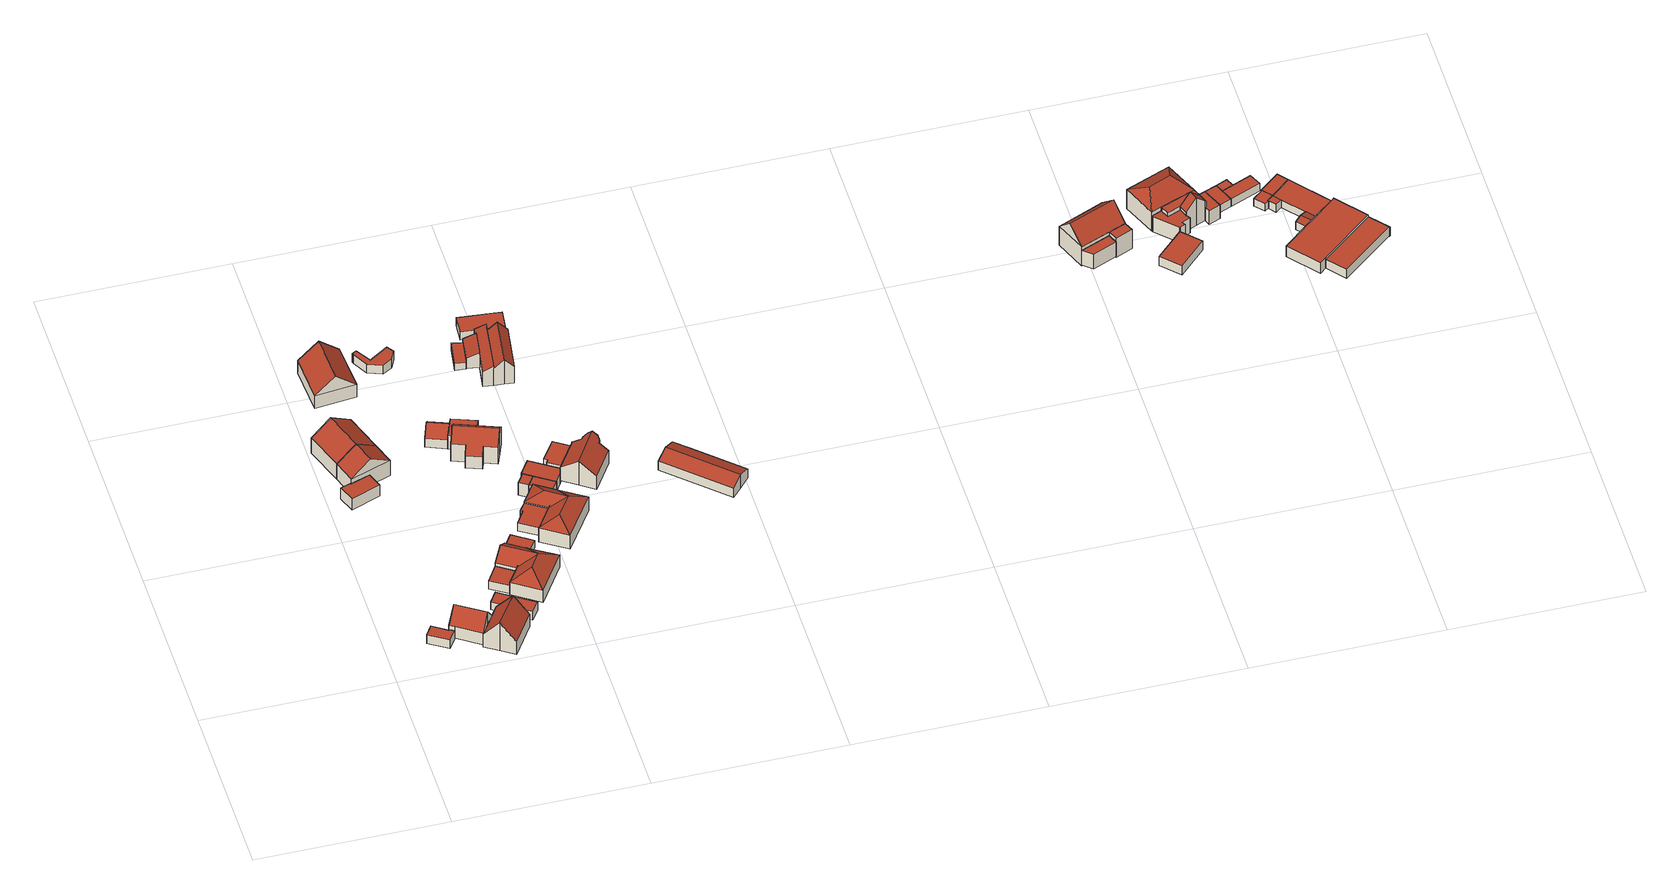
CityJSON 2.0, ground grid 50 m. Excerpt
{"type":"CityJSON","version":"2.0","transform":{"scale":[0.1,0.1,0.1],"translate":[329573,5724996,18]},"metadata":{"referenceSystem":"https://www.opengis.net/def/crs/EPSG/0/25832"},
"CityObjects":{
"building1":{"type":"Building","attributes":{"Geometrietyp2DReferenz":"3000","Gemeindeschluessel":"05170048","function":"31001_2463","roofType":"1000","measuredHeight":2.95},"address":[{"country":"Germany","locality":"Wesel","thoroughfareNumber":"11","thoroughfareName":"Querstraße"}],"geometry":[{"type":"Solid","lod":"2","boundaries":[[[[0,1,2,3]],[[4,5,1,0]],[[6,7,5,4]],[[8,9,7,6]],[[10,11,9,8]],[[3,2,11,10]],[[8,6,4,0,3,10]],[[1,5,7,9,11,2]]]],"semantics":{"surfaces":[{"type":"WallSurface"},{"type":"RoofSurface"},{"type":"GroundSurface"}],"values":[[0,0,0,0,0,0,1,2]]}}]},
"building2":{"type":"Building","attributes":{"Geometrietyp2DReferenz":"3000","Gemeindeschluessel":"05170048","function":"31001_1010","roofType":"3100","measuredHeight":7.99},"address":[{"country":"Germany","locality":"Wesel","thoroughfareNumber":"11","thoroughfareName":"Querstraße"}],"geometry":[{"type":"Solid","lod":"2","boundaries":[[[[12,13,14,15]],[[16,17,13,12]],[[18,19,17,16]],[[20,21,19,18]],[[22,23,21,20]],[[24,25,23,22]],[[15,14,25,24]],[[12,15,24,22,16]],[[20,18,16,22]],[[13,17,19,21,23,25,14]]]],"semantics":{"surfaces":[{"type":"WallSurface"},{"type":"RoofSurface"},{"type":"GroundSurface"}],"values":[[0,0,0,0,0,0,0,1,1,2]]}}]},
"building3":{"type":"Building","attributes":{"Geometrietyp2DReferenz":"3000","Gemeindeschluessel":"05170048","function":"51009_1610","roofType":"1000","measuredHeight":3.67},"geometry":[{"type":"Solid","lod":"2","boundaries":[[[[26,27,28,29]],[[30,31,27,26]],[[32,33,31,30]],[[34,35,33,32]],[[36,37,35,34]],[[29,28,37,36]],[[34,32,30,26,29,36]],[[27,31,33,35,37,28]]]],"semantics":{"surfaces":[{"type":"WallSurface"},{"type":"RoofSurface"},{"type":"GroundSurface"}],"values":[[0,0,0,0,0,0,1,2]]}}]},
"building4":{"type":"Building","attributes":{"Geometrietyp2DReferenz":"3000","Gemeindeschluessel":"05170048","function":"31001_1010","roofType":"3100","measuredHeight":8.69},"address":[{"country":"Germany","locality":"Wesel","thoroughfareNumber":"2a","thoroughfareName":"Zur Bauerschaft"}],"geometry":[{"type":"Solid","lod":"2","boundaries":[[[[38,39,40,41]],[[42,43,39,38]],[[44,45,43,42]],[[41,40,45,44]],[[38,46,42]],[[44,47,41]],[[41,47,46,38]],[[42,46,47,44]],[[39,43,45,40]]]],"semantics":{"surfaces":[{"type":"WallSurface"},{"type":"RoofSurface"},{"type":"GroundSurface"}],"values":[[0,0,0,0,0,0,1,1,2]]}}]},
"building5":{"type":"Building","attributes":{"Geometrietyp2DReferenz":"3000","Gemeindeschluessel":"05170048","function":"31001_1010","roofType":"3100","measuredHeight":8.69},"address":[{"country":"Germany","locality":"Wesel","thoroughfareNumber":"2a","thoroughfareName":"Zur Bauerschaft"}],"geometry":[{"type":"Solid","lod":"2","boundaries":[[[[48,49,39,38]],[[50,51,49,48]],[[42,43,51,50]],[[38,39,43,42]],[[48,52,50]],[[42,46,38]],[[38,46,52,48]],[[50,52,46,42]],[[49,51,43,39]]]],"semantics":{"surfaces":[{"type":"WallSurface"},{"type":"RoofSurface"},{"type":"GroundSurface"}],"values":[[0,0,0,0,0,0,1,1,2]]}}]},
"building6":{"type":"Building","attributes":{"Geometrietyp2DReferenz":"3000","Gemeindeschluessel":"05170048","function":"31001_1010","roofType":"3100","measuredHeight":9.21},"address":[{"country":"Germany","locality":"Wesel","thoroughfareNumber":"13","thoroughfareName":"Querstraße"}],"geometry":[{"type":"Solid","lod":"2","boundaries":[[[[53,54,55,56]],[[57,58,54,53]],[[59,60,58,57]],[[61,62,60,59]],[[63,64,62,61]],[[65,66,64,63]],[[67,68,66,65]],[[56,55,68,67]],[[61,59,57,53,56,63]],[[67,65,63,56]],[[54,58,60,62,64,66,68,55]]]],"semantics":{"surfaces":[{"type":"WallSurface"},{"type":"RoofSurface"},{"type":"GroundSurface"}],"values":[[0,0,0,0,0,0,0,0,1,1,2]]}}]},
"building7":{"type":"Building","attributes":{"Geometrietyp2DReferenz":"3000","Gemeindeschluessel":"05170048","function":"51009_1610","roofType":"1000","measuredHeight":2.62},"geometry":[{"type":"Solid","lod":"2","boundaries":[[[[69,70,71,72]],[[73,74,70,69]],[[75,76,74,73]],[[72,71,76,75]],[[73,69,72,75]],[[70,74,76,71]]]],"semantics":{"surfaces":[{"type":"WallSurface"},{"type":"RoofSurface"},{"type":"GroundSurface"}],"values":[[0,0,0,0,1,2]]}}]},
"building8":{"type":"Building","attributes":{"Geometrietyp2DReferenz":"3000","Gemeindeschluessel":"05170048","function":"31001_2463","roofType":"1000","measuredHeight":2.88},"address":[{"country":"Germany","locality":"Wesel","thoroughfareNumber":"13","thoroughfareName":"Querstraße"}],"geometry":[{"type":"Solid","lod":"2","boundaries":[[[[72,77,78,69]],[[79,80,77,72]],[[81,82,80,79]],[[69,78,82,81]],[[79,72,69,81]],[[77,80,82,78]]]],"semantics":{"surfaces":[{"type":"WallSurface"},{"type":"RoofSurface"},{"type":"GroundSurface"}],"values":[[0,0,0,0,1,2]]}}]},
"building9":{"type":"Building","attributes":{"Geometrietyp2DReferenz":"3000","Gemeindeschluessel":"05170048","function":"51009_1610","roofType":"1000","measuredHeight":2.75},"geometry":[{"type":"Solid","lod":"2","boundaries":[[[[83,84,85,86]],[[87,88,84,83]],[[89,90,88,87]],[[86,85,90,89]],[[87,83,86,89]],[[84,88,90,85]]]],"semantics":{"surfaces":[{"type":"WallSurface"},{"type":"RoofSurface"},{"type":"GroundSurface"}],"values":[[0,0,0,0,1,2]]}}]},
"building10":{"type":"Building","attributes":{"Geometrietyp2DReferenz":"3000","Gemeindeschluessel":"05170048","function":"31001_2723","roofType":"3100","measuredHeight":8.94},"address":[{"country":"Germany","locality":"Wesel","thoroughfareNumber":"9","thoroughfareName":"Zur Bauerschaft"}],"geometry":[{"type":"Solid","lod":"2","boundaries":[[[[91,92,93,94]],[[95,96,92,91]],[[97,98,96,95]],[[94,93,98,97]],[[91,99,95]],[[97,100,94]],[[94,100,99,91]],[[95,99,100,97]],[[92,96,98,93]]]],"semantics":{"surfaces":[{"type":"WallSurface"},{"type":"RoofSurface"},{"type":"GroundSurface"}],"values":[[0,0,0,0,0,0,1,1,2]]}}]},
"building11":{"type":"Building","attributes":{"Gemeindeschluessel":"05170048","Geometrietyp2DReferenz":"3000","function":"31001_1010"},"address":[{"country":"Germany","locality":"Wesel","thoroughfareNumber":"15","thoroughfareName":"Querstraße"}],"children":["building11-1","building11-2"]},
"building11-1":{"type":"BuildingPart","attributes":{"roofType":"3200","measuredHeight":6.72},"parents":["building11"],"geometry":[{"type":"Solid","lod":"2","boundaries":[[[[101,102,103,104]],[[105,106,107,108]],[[109,110,106,105]],[[111,112,110,109]],[[113,114,112,111]],[[104,103,114,113]],[[115,113,111,116]],[[111,109,105,116]],[[104,113,115]],[[102,107,106,110,112,114,103]],[[108,107,102,101]],[[116,105,108]],[[104,115,116,101]],[[101,116,108]]]],"semantics":{"surfaces":[{"type":"WallSurface"},{"type":"RoofSurface"},{"type":"GroundSurface"},{"type":"ClosureSurface"}],"values":[[0,0,0,0,0,0,1,1,1,2,3,1,1,3]]}}]},
"building11-2":{"type":"BuildingPart","attributes":{"roofType":"5000","measuredHeight":6.72},"parents":["building11"],"geometry":[{"type":"Solid","lod":"2","boundaries":[[[[117,118,119,120]],[[121,122,118,117]],[[108,107,122,121]],[[120,119,102,101]],[[117,120,101,116]],[[108,121,117,116]],[[118,122,107,102,119]],[[101,102,107,108]],[[101,108,116]]]],"semantics":{"surfaces":[{"type":"WallSurface"},{"type":"RoofSurface"},{"type":"GroundSurface"},{"type":"ClosureSurface"}],"values":[[0,0,0,0,1,1,2,3,3]]}}]},
"building12":{"type":"Building","attributes":{"Geometrietyp2DReferenz":"3000","Gemeindeschluessel":"05170048","function":"31001_2723","roofType":"1000","measuredHeight":2.55},"address":[{"country":"Germany","locality":"Wesel","thoroughfareNumber":"15","thoroughfareName":"Querstraße"}],"geometry":[{"type":"Solid","lod":"2","boundaries":[[[[123,124,125,126]],[[127,128,124,123]],[[129,130,128,127]],[[131,132,130,129]],[[126,125,132,131]],[[129,127,123,126,131]],[[124,128,130,132,125]]]],"semantics":{"surfaces":[{"type":"WallSurface"},{"type":"RoofSurface"},{"type":"GroundSurface"}],"values":[[0,0,0,0,0,1,2]]}}]},
"building13":{"type":"Building","attributes":{"Geometrietyp2DReferenz":"3000","Gemeindeschluessel":"05170048","function":"31001_2463","roofType":"3100","measuredHeight":5.45},"address":[{"country":"Germany","locality":"Wesel","thoroughfareNumber":"4","thoroughfareName":"Zur Bauerschaft"}],"geometry":[{"type":"Solid","lod":"2","boundaries":[[[[133,134,135,136]],[[137,138,134,133]],[[139,140,138,137]],[[136,135,140,139]],[[133,141,137]],[[139,142,136]],[[136,142,141,133]],[[137,141,142,139]],[[134,138,140,135]]]],"semantics":{"surfaces":[{"type":"WallSurface"},{"type":"RoofSurface"},{"type":"GroundSurface"}],"values":[[0,0,0,0,0,0,1,1,2]]}}]},
"building14":{"type":"Building","attributes":{"Geometrietyp2DReferenz":"3000","Gemeindeschluessel":"05170048","function":"31001_1010","roofType":"1000","measuredHeight":2.95},"address":[{"country":"Germany","locality":"Wesel","thoroughfareNumber":"11","thoroughfareName":"Zur Bauerschaft"}],"geometry":[{"type":"Solid","lod":"2","boundaries":[[[[143,144,145,146]],[[147,148,144,143]],[[149,150,148,147]],[[151,152,150,149]],[[153,154,152,151]],[[155,156,154,153]],[[157,158,156,155]],[[159,160,158,157]],[[146,145,160,159]],[[157,155,153,151,149,147,143,146,159]],[[144,148,150,152,154,156,158,160,145]]]],"semantics":{"surfaces":[{"type":"WallSurface"},{"type":"RoofSurface"},{"type":"GroundSurface"}],"values":[[0,0,0,0,0,0,0,0,0,1,2]]}}]},
"building15":{"type":"Building","attributes":{"Geometrietyp2DReferenz":"3000","Gemeindeschluessel":"05170048","function":"31001_1010","roofType":"1000","measuredHeight":2.69},"address":[{"country":"Germany","locality":"Wesel","thoroughfareNumber":"17","thoroughfareName":"Querstraße"}],"geometry":[{"type":"Solid","lod":"2","boundaries":[[[[161,162,163,164]],[[165,166,162,161]],[[167,168,166,165]],[[169,170,168,167]],[[171,172,170,169]],[[173,174,172,171]],[[175,176,174,173]],[[177,178,176,175]],[[164,163,178,177]],[[175,173,171,169,167,165,161,164,177]],[[162,166,168,170,172,174,176,178,163]]]],"semantics":{"surfaces":[{"type":"WallSurface"},{"type":"RoofSurface"},{"type":"GroundSurface"}],"values":[[0,0,0,0,0,0,0,0,0,1,2]]}}]},
"building16":{"type":"Building","attributes":{"Geometrietyp2DReferenz":"3000","Gemeindeschluessel":"05170048","function":"51009_1610","roofType":"9999","measuredHeight":4.35},"geometry":[{"type":"Solid","lod":"2","boundaries":[[[[179,180,181,182,183,184]],[[182,185,186,183]],[[181,187,185,182]],[[180,188,187,181]],[[179,189,188,180]],[[184,190,189,179]],[[183,186,190,184]],[[185,187,188,189,190,186]]]],"semantics":{"surfaces":[{"type":"RoofSurface"},{"type":"WallSurface"},{"type":"GroundSurface"}],"values":[[0,1,1,1,1,1,1,2]]}}]},
"building17":{"type":"Building","attributes":{"Geometrietyp2DReferenz":"3000","Gemeindeschluessel":"05170048","function":"31001_1010","roofType":"3100","measuredHeight":8.57},"address":[{"country":"Germany","locality":"Wesel","thoroughfareNumber":"4","thoroughfareName":"Zur Bauerschaft"}],"geometry":[{"type":"Solid","lod":"2","boundaries":[[[[191,192,193,194]],[[195,196,192,191]],[[197,198,196,195]],[[199,200,198,197]],[[201,202,200,199]],[[203,204,202,201]],[[205,206,204,203]],[[207,208,206,205]],[[209,210,208,207]],[[211,212,210,209]],[[213,214,212,211]],[[194,193,214,213]],[[201,199,197,195,191,194,213,211,203]],[[209,207,205,203,211]],[[192,196,198,200,202,204,206,208,210,212,214,193]]]],"semantics":{"surfaces":[{"type":"WallSurface"},{"type":"RoofSurface"},{"type":"GroundSurface"}],"values":[[0,0,0,0,0,0,0,0,0,0,0,0,1,1,2]]}}]},
"building18":{"type":"Building","attributes":{"Geometrietyp2DReferenz":"3000","Gemeindeschluessel":"05170048","function":"31001_2723","roofType":"1000","measuredHeight":4.15},"address":[{"country":"Germany","locality":"Wesel","thoroughfareNumber":"17","thoroughfareName":"Querstraße"}],"geometry":[{"type":"Solid","lod":"2","boundaries":[[[[215,216,217,218]],[[219,220,216,215]],[[221,222,220,219]],[[218,217,222,221]],[[219,215,218,221]],[[216,220,222,217]]]],"semantics":{"surfaces":[{"type":"WallSurface"},{"type":"RoofSurface"},{"type":"GroundSurface"}],"values":[[0,0,0,0,1,2]]}}]},
"building19":{"type":"Building","attributes":{"Gemeindeschluessel":"05170048","Geometrietyp2DReferenz":"3000","function":"31001_1010"},"address":[{"country":"Germany","locality":"Wesel","thoroughfareNumber":"17","thoroughfareName":"Querstraße"}],"children":["building19-1","building19-2"]},
"building19-1":{"type":"BuildingPart","attributes":{"roofType":"3200","measuredHeight":6.73},"parents":["building19"],"geometry":[{"type":"Solid","lod":"2","boundaries":[[[[223,224,225,226]],[[227,228,224,223]],[[229,230,228,227]],[[231,232,233,234]],[[235,236,232,231]],[[226,225,236,235]],[[237,235,231,238]],[[231,234,238]],[[238,234,229,227,223,226,237]],[[226,235,237]],[[224,228,230,233,232,236,225]],[[234,233,230,229]]]],"semantics":{"surfaces":[{"type":"WallSurface"},{"type":"RoofSurface"},{"type":"GroundSurface"},{"type":"ClosureSurface"}],"values":[[0,0,0,0,0,0,1,1,1,1,2,3]]}}]},
"building19-2":{"type":"BuildingPart","attributes":{"roofType":"3200","measuredHeight":6.66},"parents":["building19"],"geometry":[{"type":"Solid","lod":"2","boundaries":[[[[239,240,228,227]],[[241,242,240,239]],[[243,244,242,241]],[[234,233,244,243]],[[227,228,230,229]],[[229,245,246,239,227]],[[245,234,243,241,246]],[[229,234,245]],[[241,239,246]],[[240,242,244,233,230,228]],[[229,230,233,234]]]],"semantics":{"surfaces":[{"type":"WallSurface"},{"type":"RoofSurface"},{"type":"GroundSurface"},{"type":"ClosureSurface"}],"values":[[0,0,0,0,0,1,1,1,1,2,3]]}}]},
"building20":{"type":"Building","attributes":{"Geometrietyp2DReferenz":"3000","Gemeindeschluessel":"05170048","function":"31001_2463","roofType":"1000","measuredHeight":4.16},"address":[{"country":"Germany","locality":"Wesel","thoroughfareNumber":"17","thoroughfareName":"Querstraße"}],"geometry":[{"type":"Solid","lod":"2","boundaries":[[[[247,248,220,219]],[[249,250,248,247]],[[251,252,250,249]],[[221,222,252,251]],[[219,220,222,221]],[[251,249,247,219,221]],[[248,250,252,222,220]]]],"semantics":{"surfaces":[{"type":"WallSurface"},{"type":"RoofSurface"},{"type":"GroundSurface"}],"values":[[0,0,0,0,0,1,2]]}}]},
"building21":{"type":"Building","attributes":{"Geometrietyp2DReferenz":"3000","Gemeindeschluessel":"05170048","function":"31001_2463","roofType":"1000","measuredHeight":3.46},"address":[{"country":"Germany","locality":"Wesel","thoroughfareNumber":"19","thoroughfareName":"Querstraße"}],"geometry":[{"type":"Solid","lod":"2","boundaries":[[[[253,254,255,256]],[[257,258,254,253]],[[259,260,258,257]],[[261,262,260,259]],[[247,263,262,261]],[[219,264,263,247]],[[215,265,264,219]],[[256,255,265,215]],[[219,247,261,259,257,253,256,215]],[[254,258,260,262,263,264,265,255]]]],"semantics":{"surfaces":[{"type":"WallSurface"},{"type":"RoofSurface"},{"type":"GroundSurface"}],"values":[[0,0,0,0,0,0,0,0,1,2]]}}]},
"building22":{"type":"Building","attributes":{"Geometrietyp2DReferenz":"3000","Gemeindeschluessel":"05170048","function":"31001_2463","roofType":"1000","measuredHeight":2.25},"address":[{"country":"Germany","locality":"Wesel","thoroughfareNumber":"35","thoroughfareName":"Zur Bauerschaft"}],"geometry":[{"type":"Solid","lod":"2","boundaries":[[[[266,267,268,269]],[[270,271,267,266]],[[272,273,271,270]],[[269,268,273,272]],[[270,266,269,272]],[[267,271,273,268]]]],"semantics":{"surfaces":[{"type":"WallSurface"},{"type":"RoofSurface"},{"type":"GroundSurface"}],"values":[[0,0,0,0,1,2]]}}]},
"building23":{"type":"Building","attributes":{"Geometrietyp2DReferenz":"3000","Gemeindeschluessel":"05170048","function":"31001_1010","roofType":"1000","measuredHeight":3.33},"address":[{"country":"Germany","locality":"Wesel","thoroughfareNumber":"19","thoroughfareName":"Querstraße"}],"geometry":[{"type":"Solid","lod":"2","boundaries":[[[[274,275,276,277]],[[278,279,275,274]],[[280,281,279,278]],[[282,283,281,280]],[[284,285,283,282]],[[277,276,285,284]],[[282,280,278,274,277,284]],[[275,279,281,283,285,276]]]],"semantics":{"surfaces":[{"type":"WallSurface"},{"type":"RoofSurface"},{"type":"GroundSurface"}],"values":[[0,0,0,0,0,0,1,2]]}}]},
"building24":{"type":"Building","attributes":{"Geometrietyp2DReferenz":"3000","Gemeindeschluessel":"05170048","function":"31001_2723","roofType":"2100","measuredHeight":5.03},"address":[{"country":"Germany","locality":"Wesel","thoroughfareNumber":"35","thoroughfareName":"Zur Bauerschaft"}],"geometry":[{"type":"Solid","lod":"2","boundaries":[[[[286,287,288,289]],[[290,291,287,286]],[[292,293,291,290]],[[294,295,293,292]],[[289,288,295,294]],[[292,290,286,289,294]],[[287,291,293,295,288]]]],"semantics":{"surfaces":[{"type":"WallSurface"},{"type":"RoofSurface"},{"type":"GroundSurface"}],"values":[[0,0,0,0,0,1,2]]}}]},
"building25":{"type":"Building","attributes":{"Geometrietyp2DReferenz":"3000","Gemeindeschluessel":"05170048","function":"31001_1010","roofType":"3100","measuredHeight":7.99},"address":[{"country":"Germany","locality":"Wesel","thoroughfareNumber":"19","thoroughfareName":"Querstraße"}],"geometry":[{"type":"Solid","lod":"2","boundaries":[[[[296,297,298,299]],[[300,301,297,296]],[[302,303,301,300]],[[304,305,303,302]],[[306,307,305,304]],[[308,309,307,306]],[[310,311,309,308]],[[312,313,311,310]],[[314,315,313,312]],[[316,317,315,314]],[[318,319,317,316]],[[320,321,319,318]],[[322,323,321,320]],[[299,298,323,322]],[[322,320,318,316,314,312,299]],[[310,308,306,304,302,300,296,299,312]],[[297,301,303,305,307,309,311,313,315,317,319,321,323,298]]]],"semantics":{"surfaces":[{"type":"WallSurface"},{"type":"RoofSurface"},{"type":"GroundSurface"}],"values":[[0,0,0,0,0,0,0,0,0,0,0,0,0,0,1,1,2]]}}]},
"building26":{"type":"Building","attributes":{"Gemeindeschluessel":"05170048","Geometrietyp2DReferenz":"3000","function":"31001_1010"},"address":[{"country":"Germany","locality":"Wesel","thoroughfareNumber":"35","thoroughfareName":"Zur Bauerschaft"}],"children":["building26-1","building26-2"]},
"building26-1":{"type":"BuildingPart","attributes":{"roofType":"3100","measuredHeight":8.18},"parents":["building26"],"geometry":[{"type":"Solid","lod":"2","boundaries":[[[[324,325,326,327]],[[328,329,330,331]],[[332,333,329,328]],[[334,335,333,332]],[[327,326,335,334]],[[331,324,327,328]],[[334,332,328,327]],[[325,330,329,333,335,326]],[[324,331,330,325]]]],"semantics":{"surfaces":[{"type":"WallSurface"},{"type":"RoofSurface"},{"type":"GroundSurface"},{"type":"ClosureSurface"}],"values":[[0,0,0,0,0,1,1,2,3]]}}]},
"building26-2":{"type":"BuildingPart","attributes":{"roofType":"2100","measuredHeight":6.45},"parents":["building26"],"geometry":[{"type":"MultiSurface","lod":"2","boundaries":[[[294,336,337,338]],[[292,339,336,294]],[[290,340,339,292]],[[341,342,340,290]],[[343,344,342,341]],[[345,330,344,343]],[[338,337,325,346]],[[345,343,341,290,292,294,338,346]],[[336,339,340,342,344,330,325,337]],[[345,346,324,331]],[[325,330,331,324]]],"semantics":{"surfaces":[{"type":"WallSurface"},{"type":"RoofSurface"},{"type":"GroundSurface"},{"type":"ClosureSurface"}],"values":[0,0,0,0,0,0,0,1,2,0,3]}}]},
"building27":{"type":"Building","attributes":{"Geometrietyp2DReferenz":"3000","Gemeindeschluessel":"05170048","function":"31001_2723","roofType":"1000","measuredHeight":2.79},"address":[{"country":"Germany","locality":"Wesel","thoroughfareNumber":"35","thoroughfareName":"Zur Bauerschaft"}],"geometry":[{"type":"Solid","lod":"2","boundaries":[[[[347,348,349,350]],[[351,352,348,347]],[[353,354,352,351]],[[355,356,354,353]],[[350,349,356,355]],[[353,351,347,350,355]],[[348,352,354,356,349]]]],"semantics":{"surfaces":[{"type":"WallSurface"},{"type":"RoofSurface"},{"type":"GroundSurface"}],"values":[[0,0,0,0,0,1,2]]}}]},
"building28":{"type":"Building","attributes":{"Geometrietyp2DReferenz":"3000","Gemeindeschluessel":"05170048","function":"31001_2720","roofType":"3100","measuredHeight":4.6},"geometry":[{"type":"Solid","lod":"2","boundaries":[[[[357,358,359,360]],[[361,362,358,357]],[[363,364,362,361]],[[365,366,364,363]],[[367,368,366,365]],[[369,370,368,367]],[[371,372,370,369]],[[360,359,372,371]],[[367,365,363,361,357,369]],[[360,371,369,357]],[[358,362,364,366,368,370,372,359]]]],"semantics":{"surfaces":[{"type":"WallSurface"},{"type":"RoofSurface"},{"type":"GroundSurface"}],"values":[[0,0,0,0,0,0,0,0,1,1,2]]}}]},
"building29":{"type":"Building","attributes":{"Geometrietyp2DReferenz":"3000","Gemeindeschluessel":"05170048","function":"51009_1610","roofType":"1000","measuredHeight":4.87},"geometry":[{"type":"Solid","lod":"2","boundaries":[[[[373,374,375,376]],[[377,378,374,373]],[[379,380,378,377]],[[376,375,380,379]],[[377,373,376,379]],[[374,378,380,375]]]],"semantics":{"surfaces":[{"type":"WallSurface"},{"type":"RoofSurface"},{"type":"GroundSurface"}],"values":[[0,0,0,0,1,2]]}}]},
"building30":{"type":"Building","attributes":{"Gemeindeschluessel":"05170048","Geometrietyp2DReferenz":"3000","function":"31001_1010"},"address":[{"country":"Germany","locality":"Wesel","thoroughfareNumber":"26","thoroughfareName":"Zur Bauerschaft"}],"children":["building30-1","building30-2"]},
"building30-1":{"type":"BuildingPart","attributes":{"roofType":"3100","measuredHeight":10.86},"parents":["building30"],"geometry":[{"type":"MultiSurface","lod":"2","boundaries":[[[381,382,383,384]],[[385,386,382,381]],[[384,383,387,388]],[[381,389,385]],[[388,390,384]],[[384,390,389,381]],[[385,389,390,388]],[[382,386,387,383]],[[391,388,387,392]],[[391,392,386,385]]],"semantics":{"surfaces":[{"type":"WallSurface"},{"type":"RoofSurface"},{"type":"GroundSurface"},{"type":"ClosureSurface"}],"values":[0,0,0,0,0,1,1,2,0,3]}}]},
"building30-2":{"type":"BuildingPart","attributes":{"roofType":"1000","measuredHeight":6.4},"parents":["building30"],"geometry":[{"type":"Solid","lod":"2","boundaries":[[[[393,394,386,385]],[[395,396,394,393]],[[391,392,396,395]],[[395,393,385,391]],[[394,396,392,386]],[[385,386,392,391]]]],"semantics":{"surfaces":[{"type":"WallSurface"},{"type":"RoofSurface"},{"type":"GroundSurface"},{"type":"ClosureSurface"}],"values":[[0,0,0,1,2,3]]}}]},
"building31":{"type":"Building","attributes":{"Geometrietyp2DReferenz":"3000","Gemeindeschluessel":"05170048","function":"31001_2463","roofType":"1000","measuredHeight":3.13},"address":[{"country":"Germany","locality":"Wesel","thoroughfareNumber":"26","thoroughfareName":"Zur Bauerschaft"}],"geometry":[{"type":"Solid","lod":"2","boundaries":[[[[397,398,399,400]],[[401,402,398,397]],[[403,404,402,401]],[[405,406,404,403]],[[400,399,406,405]],[[403,401,397,400,405]],[[398,402,404,406,399]]]],"semantics":{"surfaces":[{"type":"WallSurface"},{"type":"RoofSurface"},{"type":"GroundSurface"}],"values":[[0,0,0,0,0,1,2]]}}]},
"building32":{"type":"Building","attributes":{"Gemeindeschluessel":"05170048","Geometrietyp2DReferenz":"3000","function":"31001_1010"},"address":[{"country":"Germany","locality":"Wesel","thoroughfareNumber":"28","thoroughfareName":"Zur Bauerschaft"}],"children":["building32-1","building32-2","building32-3","building32-4"]},
"building32-1":{"type":"BuildingPart","attributes":{"roofType":"3200","measuredHeight":9.24},"parents":["building32"],"geometry":[{"type":"MultiSurface","lod":"2","boundaries":[[[407,408,409,410]],[[411,412,408,407]],[[413,414,412,411]],[[415,411,407,416]],[[407,410,416]],[[416,410,417,413,415]],[[413,411,415]],[[408,412,414,418,409]],[[417,418,414,413]],[[419,420,409,418]],[[417,410,421,422]],[[422,421,420,419]]],"semantics":{"surfaces":[{"type":"WallSurface"},{"type":"RoofSurface"},{"type":"GroundSurface"},{"type":"ClosureSurface"}],"values":[0,0,0,1,1,1,1,2,3,0,0,3]}}]},
"building32-2":{"type":"BuildingPart","attributes":{"roofType":"3100","measuredHeight":9.29},"parents":["building32"],"geometry":[{"type":"MultiSurface","lod":"2","boundaries":[[[423,424,425,426]],[[427,428,424,423]],[[429,430,431,432]],[[433,434,430,429]],[[426,425,434,433]],[[435,427,423,426,436]],[[433,429,432,436,426]],[[424,428,437,438,431,430,434,425]],[[439,440,437,428]],[[427,435,441,442]],[[442,441,440,439]],[[436,443,444]],[[444,443,438,437,435]],[[436,445,443]],[[431,438,443,445,432]]],"semantics":{"surfaces":[{"type":"WallSurface"},{"type":"RoofSurface"},{"type":"GroundSurface"},{"type":"ClosureSurface"}],"values":[0,0,0,0,0,1,1,2,0,0,3,0,3,0,3]}}]},
"building32-3":{"type":"BuildingPart","attributes":{"roofType":"1000","measuredHeight":6.38},"parents":["building32"],"geometry":[{"type":"MultiSurface","lod":"2","boundaries":[[[446,447,414,413]],[[448,431,447,446]],[[446,413,417,449,450,448]],[[451,418,414,447,431,437]],[[440,452,451,437]],[[450,449,453,441]],[[441,453,452,440]],[[452,419,418,451]],[[449,417,422,453]],[[453,422,419,452]],[[413,414,418,417]],[[448,445,432]],[[450,435,444]],[[443,444,435,437,438]],[[432,445,443,438,431]]],"semantics":{"surfaces":[{"type":"WallSurface"},{"type":"RoofSurface"},{"type":"GroundSurface"},{"type":"ClosureSurface"}],"values":[0,0,1,2,0,0,3,0,0,3,3,0,0,3,3]}}]},
"building32-4":{"type":"BuildingPart","attributes":{"roofType":"1000","measuredHeight":5.11},"address":[{"country":"Germany","locality":"Wesel","thoroughfareNumber":"28","thoroughfareName":"Zur Bauerschaft"}],"parents":["building32"],"geometry":[{"type":"Solid","lod":"2","boundaries":[[[[454,455,456,457]],[[458,459,455,454]],[[421,420,459,458]],[[460,461,439,442]],[[462,463,461,460]],[[464,465,463,462]],[[466,467,465,464]],[[468,469,467,466]],[[470,471,469,468]],[[457,456,471,470]],[[468,466,464,462,460,442,441,453,422,421,458,454,457,470]],[[455,459,420,419,452,440,439,461,463,465,467,469,471,456]],[[421,422,419,420]],[[422,453,452,419]],[[453,441,440,452]],[[441,442,439,440]]]],"semantics":{"surfaces":[{"type":"WallSurface"},{"type":"RoofSurface"},{"type":"GroundSurface"},{"type":"ClosureSurface"}],"values":[[0,0,0,0,0,0,0,0,0,0,1,2,3,3,3,3]]}}]},
"building33":{"type":"Building","attributes":{"Geometrietyp2DReferenz":"3000","Gemeindeschluessel":"05170048","function":"31001_2463","roofType":"1000","measuredHeight":4.48},"address":[{"country":"Germany","locality":"Wesel","thoroughfareNumber":"28","thoroughfareName":"Zur Bauerschaft"}],"geometry":[{"type":"Solid","lod":"2","boundaries":[[[[472,473,474,475]],[[476,477,473,472]],[[478,434,477,476]],[[479,430,434,478]],[[480,447,430,479]],[[475,474,447,480]],[[479,478,476,472,475,480]],[[473,477,434,430,447,474]]]],"semantics":{"surfaces":[{"type":"WallSurface"},{"type":"RoofSurface"},{"type":"GroundSurface"}],"values":[[0,0,0,0,0,0,1,2]]}}]},
"building34":{"type":"Building","attributes":{"Geometrietyp2DReferenz":"3000","Gemeindeschluessel":"05170048","function":"31001_2463","roofType":"1000","measuredHeight":2.48},"address":[{"country":"Germany","locality":"Wesel","thoroughfareNumber":"30","thoroughfareName":"Zur Bauerschaft"}],"geometry":[{"type":"Solid","lod":"2","boundaries":[[[[481,482,483,484]],[[485,486,482,481]],[[472,487,486,485]],[[475,488,487,472]],[[484,483,488,475]],[[472,485,481,484,475]],[[482,486,487,488,483]]]],"semantics":{"surfaces":[{"type":"WallSurface"},{"type":"RoofSurface"},{"type":"GroundSurface"}],"values":[[0,0,0,0,0,1,2]]}}]},
"building35":{"type":"Building","attributes":{"Geometrietyp2DReferenz":"3000","Gemeindeschluessel":"05170048","function":"51009_1610","roofType":"1000","measuredHeight":2.3},"geometry":[{"type":"Solid","lod":"2","boundaries":[[[[489,490,491,492]],[[481,493,490,489]],[[484,494,493,481]],[[492,491,494,484]],[[481,489,492,484]],[[490,493,494,491]]]],"semantics":{"surfaces":[{"type":"WallSurface"},{"type":"RoofSurface"},{"type":"GroundSurface"}],"values":[[0,0,0,0,1,2]]}}]},
"building36":{"type":"Building","attributes":{"Geometrietyp2DReferenz":"3000","Gemeindeschluessel":"05170048","function":"31001_2723","roofType":"1000","measuredHeight":2.56},"address":[{"country":"Germany","locality":"Wesel","thoroughfareNumber":"30","thoroughfareName":"Zur Bauerschaft"}],"geometry":[{"type":"Solid","lod":"2","boundaries":[[[[495,496,497,498]],[[485,499,496,495]],[[481,500,499,485]],[[498,497,500,481]],[[485,495,498,481]],[[496,499,500,497]]]],"semantics":{"surfaces":[{"type":"WallSurface"},{"type":"RoofSurface"},{"type":"GroundSurface"}],"values":[[0,0,0,0,1,2]]}}]},
"building37":{"type":"Building","attributes":{"Geometrietyp2DReferenz":"3000","Gemeindeschluessel":"05170048","function":"31001_2463","roofType":"1000","measuredHeight":2.54},"address":[{"country":"Germany","locality":"Wesel","thoroughfareNumber":"30a","thoroughfareName":"Zur Bauerschaft"}],"geometry":[{"type":"Solid","lod":"2","boundaries":[[[[501,502,503,504]],[[505,506,502,501]],[[507,508,506,505]],[[509,510,508,507]],[[511,512,510,509]],[[504,503,512,511]],[[509,507,505,501,504,511]],[[502,506,508,510,512,503]]]],"semantics":{"surfaces":[{"type":"WallSurface"},{"type":"RoofSurface"},{"type":"GroundSurface"}],"values":[[0,0,0,0,0,0,1,2]]}}]},
"building38":{"type":"Building","attributes":{"Geometrietyp2DReferenz":"3000","Gemeindeschluessel":"05170048","function":"31001_2463","roofType":"1000","measuredHeight":2.55},"address":[{"country":"Germany","locality":"Wesel","thoroughfareNumber":"30a","thoroughfareName":"Zur Bauerschaft"}],"geometry":[{"type":"Solid","lod":"2","boundaries":[[[[513,514,515,516]],[[517,518,514,513]],[[504,503,518,517]],[[511,512,503,504]],[[516,515,512,511]],[[504,517,513,516,511]],[[514,518,503,512,515]]]],"semantics":{"surfaces":[{"type":"WallSurface"},{"type":"RoofSurface"},{"type":"GroundSurface"}],"values":[[0,0,0,0,0,1,2]]}}]},
"building39":{"type":"Building","attributes":{"Geometrietyp2DReferenz":"3000","Gemeindeschluessel":"05170048","function":"31001_2120","roofType":"1000","measuredHeight":3.49},"address":[{"country":"Germany","locality":"Wesel","thoroughfareNumber":"30a","thoroughfareName":"Zur Bauerschaft"}],"geometry":[{"type":"Solid","lod":"2","boundaries":[[[[519,520,521,522]],[[523,524,520,519]],[[525,526,524,523]],[[527,528,526,525]],[[529,530,528,527]],[[531,532,530,529]],[[533,534,532,531]],[[522,521,534,533]],[[531,529,527,525,523,519,522,533]],[[520,524,526,528,530,532,534,521]]]],"semantics":{"surfaces":[{"type":"WallSurface"},{"type":"RoofSurface"},{"type":"GroundSurface"}],"values":[[0,0,0,0,0,0,0,0,1,2]]}}]},
"building40":{"type":"Building","attributes":{"Gemeindeschluessel":"05170048","Geometrietyp2DReferenz":"3000","function":"31001_1122"},"address":[{"country":"Germany","locality":"Wesel","thoroughfareNumber":"30a","thoroughfareName":"Zur Bauerschaft"}],"children":["building40-1","building40-2","building40-3"]},
"building40-1":{"type":"BuildingPart","attributes":{"roofType":"1000","measuredHeight":2.66},"parents":["building40"],"geometry":[{"type":"MultiSurface","lod":"2","boundaries":[[[535,536,537,538]],[[517,539,540,504]],[[541,542,539,517]],[[543,544,542,541]],[[541,517,504,535,538,543]],[[536,540,539,542,544,537]],[[535,504,540,536]],[[545,546,537,544]],[[543,538,546,545]]],"semantics":{"surfaces":[{"type":"WallSurface"},{"type":"RoofSurface"},{"type":"GroundSurface"},{"type":"ClosureSurface"}],"values":[0,0,0,0,1,2,3,0,3]}}]},
"building40-2":{"type":"BuildingPart","attributes":{"roofType":"3100","measuredHeight":3.07},"address":[{"country":"Germany","locality":"Wesel","thoroughfareNumber":"30a","thoroughfareName":"Zur Bauerschaft"}],"parents":["building40"],"geometry":[{"type":"MultiSurface","lod":"2","boundaries":[[[547,548,545,549]],[[550,551,548,547]],[[552,546,551,550]],[[549,553,547]],[[550,554,552]],[[552,554,553,549]],[[547,553,554,550]],[[545,548,551,546]],[[552,549,543,538]],[[545,546,538,543]]],"semantics":{"surfaces":[{"type":"WallSurface"},{"type":"RoofSurface"},{"type":"GroundSurface"},{"type":"ClosureSurface"}],"values":[0,0,0,0,0,1,1,2,0,3]}}]},
"building40-3":{"type":"BuildingPart","attributes":{"roofType":"1000","measuredHeight":2.61},"address":[{"country":"Germany","locality":"Wesel","thoroughfareNumber":"30a","thoroughfareName":"Zur Bauerschaft"}],"parents":["building40"],"geometry":[{"type":"Solid","lod":"2","boundaries":[[[[555,556,536,535]],[[505,557,556,555]],[[501,558,557,505]],[[504,540,558,501]],[[505,555,535,504,501]],[[536,556,557,558,540]],[[535,536,540,504]]]],"semantics":{"surfaces":[{"type":"WallSurface"},{"type":"RoofSurface"},{"type":"GroundSurface"},{"type":"ClosureSurface"}],"values":[[0,0,0,0,1,2,3]]}}]},
"building41":{"type":"Building","attributes":{"Geometrietyp2DReferenz":"3000","Gemeindeschluessel":"05170048","function":"31001_2143","roofType":"1000","measuredHeight":2.98},"address":[{"country":"Germany","locality":"Wesel","thoroughfareNumber":"30a","thoroughfareName":"Zur Bauerschaft"}],"geometry":[{"type":"Solid","lod":"2","boundaries":[[[[559,560,526,561]],[[562,563,560,559]],[[564,565,563,562]],[[566,567,565,564]],[[568,528,567,566]],[[561,526,528,568]],[[566,564,562,559,561,568]],[[560,563,565,567,528,526]]]],"semantics":{"surfaces":[{"type":"WallSurface"},{"type":"RoofSurface"},{"type":"GroundSurface"}],"values":[[0,0,0,0,0,0,1,2]]}}]}
},
"vertices":[
[151,65,43],[151,65,14],[170,94,14],[170,94,43],[101,98,43],[101,98,14],[119,125,43],[119,125,14],[157,99,43],[157,99,14],[158,101,43],[158,101,14],
[158,101,56],[158,101,18],[170,94,18],[170,94,56],[177,128,98],[177,128,18],[195,155,56],[195,155,18],[268,107,56],[268,107,18],[250,80,98],[250,80,18],[232,52,56],[232,52,18],
[60,636,57],[60,636,20],[58,638,20],[58,638,57],[111,654,57],[111,654,20],[125,613,57],[125,613,20],[48,585,57],[48,585,20],[31,629,57],[31,629,20],
[148,734,71],[148,734,21],[114,837,21],[114,837,71],[40,697,71],[40,697,21],[5,800,71],[5,800,21],[94,715,108],[59,819,108],
[168,674,71],[168,674,21],[60,636,71],[60,636,21],[114,655,108],
[229,48,58],[229,48,16],[265,25,16],[265,25,109],[232,52,58],[232,52,16],[268,107,58],[268,107,16],[285,132,58],[285,132,16],[321,108,109],[321,108,16],[357,85,58],[357,85,16],[301,1,58],[301,1,16],
[319,138,45],[319,138,19],[339,168,19],[339,168,45],[280,164,45],[280,164,19],[300,194,45],[300,194,19],
[339,168,16],[319,138,16],[390,134,45],[390,134,16],[370,105,45],[370,105,16],
[339,204,47],[339,204,20],[369,248,20],[369,248,47],[294,234,47],[294,234,20],[323,279,47],[323,279,20],
[44,1067,71],[44,1067,29],[52,938,29],[52,938,71],[152,1078,71],[152,1078,29],[160,949,71],[160,949,29],[98,1072,118],[106,944,118],
[369,248,58],[369,248,17],[339,204,17],[339,204,58],[410,309,58],[410,309,17],[409,309,17],[409,309,58],[415,305,58],[415,305,17],[481,263,58],[481,263,17],[410,156,58],[410,156,17],[398,215,84],[425,256,84],
[344,309,84],[344,309,17],[323,279,17],[323,279,58],[364,339,58],[364,339,17],
[440,342,44],[440,342,19],[388,377,19],[388,377,44],[416,306,44],[416,306,19],[415,305,44],[415,305,19],[364,339,44],[364,339,19],
[273,739,57],[273,739,28],[325,719,28],[325,719,57],[295,795,57],[295,795,28],[347,775,57],[347,775,28],[284,767,82],[336,747,82],
[217,1031,62],[217,1031,33],[192,1071,33],[192,1071,62],[267,1063,62],[267,1063,33],[279,1046,62],[279,1046,33],[267,1020,62],[267,1020,33],[242,1004,62],[242,1004,33],[204,1019,62],[204,1019,33],[182,1058,62],[182,1058,33],[180,1064,62],[180,1064,33],
[462,379,46],[462,379,19],[501,438,19],[501,438,46],[415,409,46],[415,409,19],[438,444,46],[438,444,19],[437,445,46],[437,445,19],[438,446,46],[438,446,19],[433,449,46],[433,449,19],[443,463,46],[443,463,19],[449,472,46],[449,472,19],
[325,719,71],[335,716,71],[349,753,71],[403,733,71],[410,751,71],[347,775,71],[403,733,27],[410,751,27],[349,753,27],[335,716,27],[325,719,27],[347,775,27],
[391,640,57],[391,640,17],[398,659,17],[398,659,74],[351,655,57],[351,655,17],[358,674,74],[358,674,17],[324,687,74],[324,687,17],[335,716,99],[335,716,17],[336,720,103],[336,720,17],[349,753,74],[349,753,17],[403,733,74],[403,733,17],[457,712,74],[457,712,17],[445,679,103],[445,679,17],[432,646,74],[432,646,17],
[473,573,43],[473,573,1],[455,546,1],[455,546,43],[495,558,43],[495,558,1],[477,531,43],[477,531,1],
[462,379,49],[462,379,3],[459,375,3],[459,375,49],[501,438,49],[501,438,3],[501,437,49],[501,437,3],[604,447,49],[604,447,3],[538,491,3],[538,491,49],[526,330,49],[526,330,3],[515,386,70],[553,442,70],
[449,472,49],[449,472,3],[485,526,49],[485,526,3],[527,498,49],[527,498,3],[553,442,69],[501,477,69],
[545,525,43],[545,525,1],[527,498,43],[527,498,1],[485,526,43],[485,526,1],
[496,614,43],[496,614,9],[470,575,9],[470,575,43],[537,586,43],[537,586,9],[570,564,43],[570,564,9],[561,550,43],[561,550,9],[545,525,9],[495,558,9],[473,573,9],
[422,1039,58],[422,1039,35],[412,969,35],[412,969,58],[450,1034,58],[450,1034,35],[439,966,58],[439,966,35],
[533,600,52],[533,600,19],[542,594,19],[542,594,52],[569,653,52],[569,653,19],[611,625,52],[611,625,19],[570,564,52],[570,564,19],[537,586,52],[537,586,19],
[450,1034,71],[450,1034,36],[439,966,36],[439,966,71],[480,1030,85],[480,1030,36],[482,1029,86],[482,1029,36],[472,961,86],[472,961,36],
[561,550,62],[561,550,18],[600,524,18],[600,524,98],[570,564,62],[570,564,18],[611,625,62],[611,625,18],[612,628,62],[612,628,18],[633,614,81],[633,614,18],[637,620,81],[637,620,18],[650,623,88],[650,623,18],[660,616,98],[660,616,18],[671,609,88],[671,609,18],[673,596,81],[673,596,18],[669,590,81],[669,590,18],[690,576,62],[690,576,18],[638,498,62],[638,498,18],
[489,894,91],[489,894,35],[514,891,35],[514,891,117],[533,1022,117],[533,1022,35],[507,1026,35],[507,1026,91],[558,1018,91],[558,1018,35],[539,888,91],[539,888,35],
[472,961,35],[462,897,35],[462,897,85],[482,1029,35],[480,1030,35],[482,1045,85],[482,1045,35],[510,1041,99],[510,1041,35],[507,1026,99],[489,894,99],
[563,1058,60],[563,1058,33],[569,1108,33],[569,1108,60],[452,1068,60],[452,1068,33],[457,1119,60],[457,1119,33],[548,1111,60],[548,1111,33],
[826,551,63],[826,551,17],[800,523,17],[800,523,48],[850,577,49],[850,577,17],[851,578,48],[851,578,17],[886,546,48],[886,546,17],[1002,439,48],[1002,439,17],[976,411,63],[976,411,17],[951,383,48],[951,383,17],
[2065,942,65],[2065,942,16],[2055,968,16],[2055,968,65],[2001,915,65],[2001,915,16],[1977,936,65],[1977,936,16],
[2066,1070,77],[2066,1070,13],[1943,1019,13],[1943,1019,77],[2100,986,77],[2100,986,13],[1977,936,13],[1977,936,77],[2083,1028,122],[1960,977,122],[2055,968,77],[2055,968,13],
[2111,961,77],[2111,961,13],[2065,942,77],[2065,942,13],
[2272,904,51],[2272,904,20],[2228,949,20],[2228,949,51],[2201,834,51],[2201,834,20],[2156,880,51],[2156,880,20],[2227,949,51],[2227,949,20],
[2135,1099,76],[2135,1099,12],[2173,1007,12],[2173,1007,76],[2254,1148,76],[2254,1148,12],[2292,1055,76],[2292,1055,12],[2242,1089,105],[2184,1065,105],[2200,1018,76],[2200,1018,12],[2200,1018,13],[2173,1007,13],[2173,1007,64],[2200,1018,64],
[2255,986,76],[2255,986,12],[2282,998,12],[2282,998,105],[2254,986,75],[2254,986,12],[2310,1009,75],[2310,1009,12],[2301,1033,12],[2301,1033,75],[2307,1008,78],[2307,1008,12],[2245,1009,75],[2273,1021,105],[2245,1009,12],[2273,1021,12],[2254,986,13],[2245,1009,13],[2245,1009,64],[2254,986,64],[2273,1021,76],[2246,1010,76],[2300,1033,76],
[2294,1050,76],[2294,1050,12],[2301,1033,76],[2209,995,76],[2245,1009,76],[2209,995,12],[2209,995,13],[2209,995,64],
[2227,950,64],[2227,950,13],[2227,949,13],[2227,949,64],[2175,1003,64],[2175,1003,13],[2255,986,64],[2255,986,13],[2260,975,64],[2260,975,13],[2238,966,64],[2238,966,13],[2243,956,64],[2243,956,13],[2229,950,64],[2229,950,13],[2228,949,64],[2228,949,13],
[2344,1006,57],[2344,1006,12],[2321,1061,12],[2321,1061,57],[2313,993,57],[2313,993,12],[2307,1008,57],[2310,1009,57],[2294,1050,57],
[2362,1052,57],[2362,1052,32],[2353,1074,32],[2353,1074,57],[2375,1019,57],[2375,1019,32],[2344,1006,32],[2321,1061,32],
[2392,1064,57],[2392,1064,34],[2383,1087,34],[2383,1087,57],[2362,1052,34],[2353,1074,34],
[2457,1053,57],[2457,1053,31],[2442,1085,31],[2442,1085,57],[2375,1019,31],[2362,1052,31],
[2462,1002,46],[2462,1002,21],[2479,1015,21],[2479,1015,46],[2464,1000,46],[2464,1000,21],[2453,992,46],[2453,992,21],[2432,1017,46],[2432,1017,21],[2459,1039,46],[2459,1039,21],
[2509,1083,46],[2509,1083,21],[2457,1040,21],[2457,1040,46],[2530,1058,46],[2530,1058,21],
[2613,957,53],[2613,957,18],[2562,914,18],[2562,914,53],[2617,960,53],[2617,960,18],[2682,881,53],[2682,881,18],[2543,766,53],[2543,766,18],[2527,752,53],[2527,752,18],[2462,831,53],[2462,831,18],[2529,887,53],[2529,887,18],
[2495,995,46],[2495,995,20],[2541,939,20],[2541,939,46],[2530,1058,20],[2479,1015,20],[2613,957,46],[2613,957,20],[2562,914,46],[2562,914,20],[2562,914,21],[2541,939,21],
[2529,887,47],[2529,887,21],[2562,914,47],[2508,912,47],[2508,912,21],[2541,939,47],[2546,901,52],[2525,926,52],
[2479,982,46],[2479,982,20],[2464,1000,20],[2462,1002,20],
[2723,832,48],[2723,832,18],[2682,881,48],[2722,831,48],[2722,831,18],[2721,833,48],[2721,833,18],[2583,718,48],[2583,718,18],[2543,766,48]
]}
